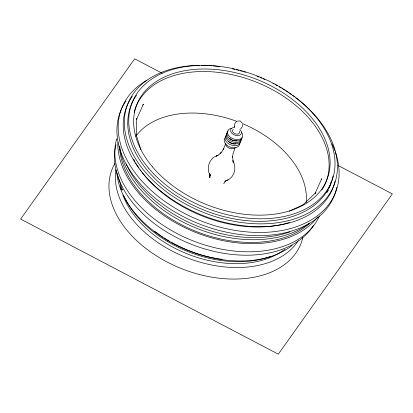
<?xml version="1.0" encoding="UTF-8"?>
<svg xmlns="http://www.w3.org/2000/svg" width="413" height="413" viewBox="0 0 413 413"><rect width="100%" height="100%" fill="white"/><g stroke="black" fill="none" stroke-linecap="round" stroke-linejoin="round"><path stroke-width="0.62" d="M136.213 135.567L136.801 118.185L136.522 119.419L143.419 104.086L142.743 105.139M234.357 127.276L234.377 126.683L234.331 127.101M209.659 177.218L209.887 176.191L209.835 177.616L209.959 174.079L209.907 175.628L209.597 173.682L210.176 175.504C205.689 168.096 209.474 157.456 218.116 155.35L216.52 156.042M321.588 179.252L321.753 178.643L315.109 193.403L315.935 192.443L303.137 204.765M116.352 139.945L116.698 138.778M225.766 143.461L223.433 149.274L223.805 148.448L221.833 151.736L219.277 154.4L216.252 156.228M235.193 147.777L233.046 153.698L232.498 157.523L232.534 156.408L233.33 162.392L232.772 160.636C237.227 167.704 234.274 178.246 225.957 180.749L226.623 180.44M223.717 183.651L225.885 180.739L224.744 181.834L227.986 179.789M240.578 129.088L242.219 126.739L242.457 124.556M236.473 121.742C234.842 122.873 234.063 124.938 234.362 126.879M285.078 249.215L281.573 251.496A94.737 62.528 21.5 0 1 192.179 255.75A94.737 62.528 21.5 0 1 122.883 194.957M289.214 211.249L303.617 204.445M237.589 121.143L240.051 120.901L241.93 122.744M162.108 73.199L134.684 58.822L20.65 219.081L278.316 354.178L392.35 193.919L338.077 165.463M122 189.113L122.32 190.057L115.81 169.593M136.058 134.39L140.9 149.671M317.612 216.939A108.949 71.908 21.5 0 1 199.03 233.722A108.949 71.908 21.5 0 1 117.839 142.454M309.456 223.5A107.282 70.804 21.5 0 1 195.039 230.986A107.282 70.804 21.5 0 1 119.465 146.372M309.363 223.015A108.949 71.908 21.5 0 1 196.273 228.136A108.949 71.908 21.5 0 1 119.713 146.197M289.88 231.894A108.949 71.908 21.5 0 1 126.135 163.925M336.791 187.177A114.912 75.842 21.5 0 1 197.543 223.237A114.912 75.842 21.5 0 1 125.991 101.051M335.284 151.896A114.912 75.842 21.5 0 1 203.191 221.76A114.912 75.842 21.5 0 1 146.254 80.576M331.98 143.92A114.912 75.842 21.5 0 1 334.835 150.662M328.227 190.181A107.282 70.804 21.5 0 1 327.463 191.952M289.446 222.442A107.282 70.804 21.5 0 1 142.449 172.784M141.267 171.219A107.282 70.804 21.5 0 1 140.115 169.64M139.011 168.055A107.282 70.804 21.5 0 1 135.609 162.707M134.989 161.633A107.282 70.804 21.5 0 1 133.523 158.943M329.904 185.339A107.282 70.804 21.5 0 1 329.342 187.172M328.03 190.269A107.282 70.804 21.5 0 1 326.828 192.546M331.2 181.88A107.282 70.804 21.5 0 1 330.462 184.327M330.044 185.535A107.282 70.804 21.5 0 1 329.099 187.925M335.046 181.106A110.844 73.158 21.5 0 1 199.727 214.197A110.844 73.158 21.5 0 1 132.32 96.353M295.785 97.757A110.844 73.158 21.5 0 1 300.406 216.748A110.844 73.158 21.5 0 1 137.658 162.041A110.844 73.158 21.5 0 1 199.35 65.342M201.265 65.331A110.844 73.158 21.5 0 1 211.652 65.744M212.963 65.853A110.844 73.158 21.5 0 1 219.509 66.565M232.504 68.847A110.844 73.158 21.5 0 1 234.997 69.415M236.241 69.709A110.844 73.158 21.5 0 1 238.724 70.339M239.963 70.669A110.844 73.158 21.5 0 1 242.436 71.356M243.665 71.712A110.844 73.158 21.5 0 1 245.498 72.265M257.015 76.266A110.844 73.158 21.5 0 1 258.822 76.978M260.025 77.468A110.844 73.158 21.5 0 1 261.816 78.217M263.009 78.728A110.844 73.158 21.5 0 1 264.785 79.513M272.885 83.405A110.844 73.158 21.5 0 1 274.01 83.994M275.156 84.598A110.844 73.158 21.5 0 1 277.438 85.842M279.136 86.797A110.844 73.158 21.5 0 1 281.387 88.108M282.502 88.774A110.844 73.158 21.5 0 1 284.717 90.137M285.811 90.829A110.844 73.158 21.5 0 1 288.522 92.595M289.59 93.312A110.844 73.158 21.5 0 1 291.697 94.773M292.734 95.511A110.844 73.158 21.5 0 1 294.273 96.627M333.043 175.974A107.282 70.804 21.5 0 1 202.669 209.561A107.282 70.804 21.5 0 1 136.574 95.15M134.117 112.341A102.192 67.448 21.5 0 1 258.14 82.868A102.192 67.448 21.5 0 1 321.794 190.13M234.605 148.091A5.204 3.433 21.5 0 1 229.298 148.174A5.204 3.433 21.5 0 1 225.735 144.385M239.586 143.579A8.023 5.297 21.5 0 1 230.356 147.162A8.023 5.297 21.5 0 1 224.822 138.381M240.428 141.442A8.023 5.297 21.5 0 1 231.197 145.03A8.023 5.297 21.5 0 1 225.663 136.249M241.084 139.176A8.023 5.297 21.5 0 1 232.225 143.363A8.023 5.297 21.5 0 1 226.365 134.468M241.688 138.241A8.023 5.297 21.5 0 1 232.457 141.829A8.023 5.297 21.5 0 1 226.923 133.048M242.157 137.761A8.023 5.297 21.5 0 1 231.724 139.868A8.023 5.297 21.5 0 1 228.136 130.916M241.326 131.948A8.023 5.297 21.5 0 1 239.277 139.398A8.023 5.297 21.5 0 1 228.384 135.211A8.023 5.297 21.5 0 1 231.703 128.247M239.814 129.537A5.694 3.758 21.5 0 1 239.375 135.356A5.694 3.758 21.5 0 1 231.249 132.496A5.694 3.758 21.5 0 1 234.042 127.509M239.303 131.344A3.66 2.416 21.5 0 1 235.477 133.936A3.66 2.416 21.5 0 1 233.278 129.419M302.889 237.32A101.479 66.978 21.5 0 1 182.066 268.858A101.479 66.978 21.5 0 1 114.907 163.44M298.186 240.846A98.769 65.187 21.5 0 1 187.394 257.944A98.769 65.187 21.5 0 1 115.795 170.517M121.355 190.042A94.737 62.528 21.5 0 1 120.41 185.793M270.51 256.519A97.391 64.278 21.5 0 1 124.003 196.18M292.177 245.379A100.447 66.292 21.5 0 1 187.311 250.128A100.447 66.292 21.5 0 1 117.008 173.888M313.508 225.291A107.189 70.747 21.5 0 1 189.794 243.67A107.189 70.747 21.5 0 1 115.991 144.772M319.445 216.009A108.624 71.692 21.5 0 1 195.55 241.817A108.624 71.692 21.5 0 1 116.373 139.924M235.947 143.776A5.694 3.758 21.5 0 1 228.291 141.329M237.207 140.575A5.694 3.758 21.5 0 1 229.556 138.128M221.987 259.328A95.542 63.055 21.5 0 1 171.028 242.137M169.903 241.491A95.542 63.055 21.5 0 1 163.827 237.764M162.748 237.057A95.542 63.055 21.5 0 1 154.539 231.13M135.934 136.156A92.806 61.253 21.5 0 1 236.943 121.401M242.317 123.523A92.806 61.253 21.5 0 1 306.141 202.69M221.048 152.825L220.165 153.672L221.048 152.825M148.572 168.158A107.282 70.804 21.5 0 0 326.187 191.529A107.282 70.804 21.5 0 0 220.867 66.555A107.282 70.804 21.5 0 0 148.572 168.158M152.526 166.919A102.192 67.448 21.5 0 0 321.712 189.185A102.192 67.448 21.5 0 0 221.389 70.138A102.192 67.448 21.5 0 0 152.526 166.919"/></g></svg>
